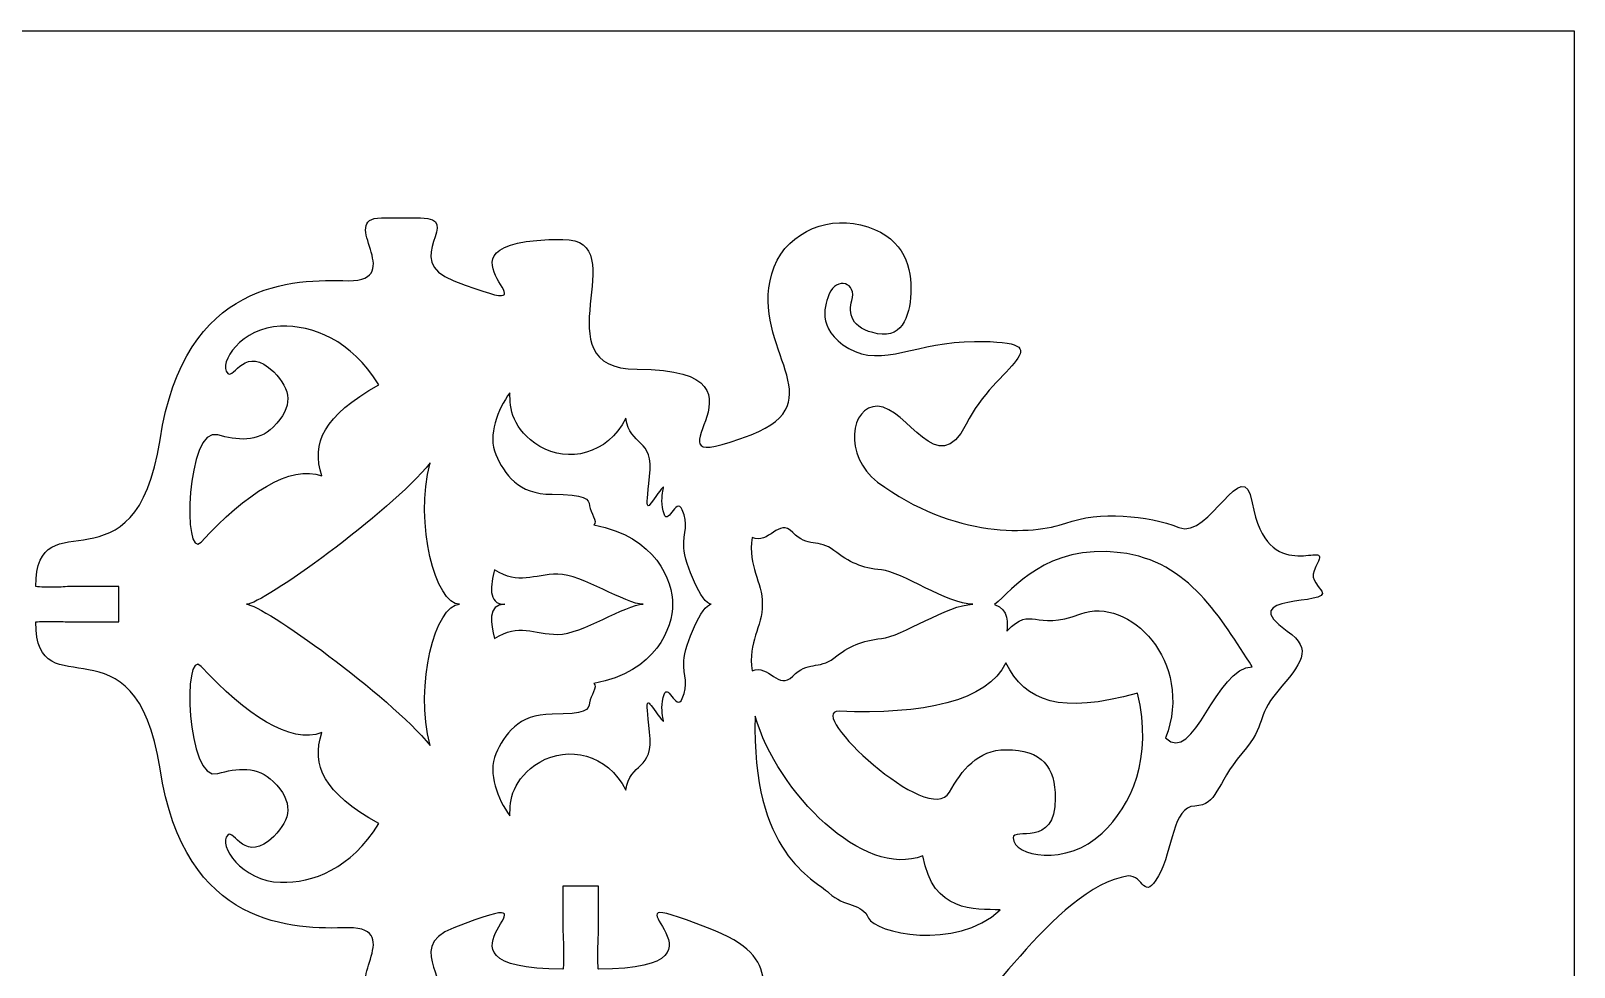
# Model space of a CAD drawing. Extents: x 0 to 800, y 0 to 450.
# Drawn here: x 669.9 to 800.2, y 371.2 to 450.3 of the extents above; entities that cross this region are included whole.
import ezdxf

# ---------------------------------------------------------------- set-up
doc = ezdxf.new("R2010")
doc.units = 0
doc.header["$MEASUREMENT"] = 0
doc.layers.add('DEFAULT', color=7, linetype='CONTINUOUS')

msp = doc.modelspace()

# ---------------------------------------------------------------- linework, layer by layer
at = {"layer": 'DEFAULT', "color": 7}
msp.add_lwpolyline([(800.25, 0.25), (0.25, 0.25), (0.25, 450.25), (800.25, 450.25)], close=True, dxfattribs=at)
at = {"layer": 'DEFAULT', "color": 1}
for points, knots in [([(702.78, 434.45), (701.68, 434.45), (700.58, 434.45), (699.48, 434.45), (695.68, 434.45), (701.72, 429.14), (696.67, 429.14), (692.09, 429.29), (682.85, 429.26), (680.77, 415.71), (678.68, 402.15), (670.28, 411.09), (670.28, 403.32), (670.28, 403.26), (671.06, 403.26), (672.03, 403.26), (672.61, 403.26), (672.81, 403.32), (673.78, 403.32), (674.94, 403.32), (676.11, 403.32), (677.28, 403.32), (677.28, 402.32), (677.28, 401.32), (677.28, 400.32), (676.11, 400.32), (674.94, 400.32), (673.78, 400.32), (672.81, 400.32), (672.61, 400.36), (672.03, 400.36), (671.06, 400.36), (670.28, 400.36), (670.28, 400.32), (670.28, 392.54), (678.68, 401.48), (680.77, 387.92), (682.85, 374.37), (692.09, 374.35), (696.67, 374.49), (701.72, 374.49), (695.68, 369.18), (699.48, 369.18), (700.58, 369.18), (701.68, 369.18), (702.78, 369.18), (706.58, 369.18), (700.97, 372.72), (705.59, 374.49), (716.61, 378.71), (701.28, 370.99), (714.81, 370.99), (714.87, 370.99), (714.87, 371.77), (714.87, 372.74), (714.87, 373.33), (714.81, 373.52), (714.81, 374.49), (714.81, 375.66), (714.81, 376.82), (714.81, 377.99), (715.81, 377.99), (716.82, 377.99), (717.82, 377.99), (717.82, 376.82), (717.82, 375.66), (717.82, 374.49), (717.82, 373.52), (717.77, 373.33), (717.77, 372.74), (717.77, 371.77), (717.77, 370.99), (717.82, 370.99), (731.35, 370.99), (716.03, 378.74), (727.03, 374.49), (734.17, 371.73), (730.67, 369.31), (732.45, 362.93), (733.36, 359.67), (736.86, 358.04), (739.95, 358.79), (743.44, 359.63), (744.23, 362.04), (744.21, 364.16), (744.19, 366.21), (743.67, 368.39), (741.39, 367.98), (739.11, 367.57), (738.91, 366.18), (739.22, 365.19), (739.69, 363.66), (737.93, 363.15), (737.32, 364.63), (737.02, 365.33), (736.1, 367.59), (738.96, 369.24), (741.82, 370.89), (744.82, 370.09), (748.27, 366.9), (749.21, 365.69), (756.34, 377.99), (762.56, 378.86), (763.89, 378.94), (763.89, 376.64), (765.13, 378.87), (766.38, 381.1), (766.29, 384.7), (768.21, 384.77), (770.12, 384.84), (769.94, 386.55), (772.18, 389.21), (774.41, 391.86), (773.25, 392.13), (775.21, 394.46), (777.17, 396.79), (778.26, 397.99), (776.01, 399.55), (771.36, 402.77), (779.85, 401.65), (778.92, 402.93), (778.06, 404.1), (777.95, 404.07), (778.64, 405.46), (779.53, 407.29), (774.31, 403.22), (773.05, 410.39), (772.28, 414.74), (769.47, 407.24), (766.86, 408.3), (764.25, 409.35), (760.09, 409.68), (757.3, 408.67), (754.51, 407.66), (747.82, 407.34), (741.4, 412.14), (738.45, 414.35), (739.13, 418.61), (741.4, 418.54), (743.92, 418.46), (746.5, 412.14), (748.89, 417.04), (751.31, 422.01), (757.5, 424.02), (749.6, 424.02), (744.74, 424.02), (741.82, 421.77), (738.96, 423.42), (736.1, 425.06), (737.02, 427.32), (737.32, 428.03), (737.93, 429.5), (739.69, 428.99), (739.22, 427.46), (738.91, 426.47), (739.11, 425.08), (741.39, 424.67), (743.67, 424.27), (744.19, 426.45), (744.21, 428.49), (744.23, 430.61), (743.44, 433.02), (739.95, 433.87), (736.86, 434.61), (733.36, 432.99), (732.45, 429.73), (730.67, 423.35), (737.87, 418.9), (730.73, 416.14), (719.72, 411.9), (734.62, 421.67), (721.08, 421.67), (712.64, 421.67), (721.06, 432.64), (714.81, 432.64), (701.28, 432.64), (716.61, 424.93), (705.59, 429.14), (700.97, 430.91), (706.58, 434.45), (702.78, 434.45)], [1, 1, 1, 1, 10.35, 10.35, 10.35, 11.35, 11.35, 11.35, 12.35, 12.35, 12.35, 13.35, 13.35, 13.35, 14.35, 14.35, 14.35, 15.35, 15.35, 15.35, 25.28, 25.28, 25.28, 33.79, 33.79, 33.79, 43.72, 43.72, 43.72, 44.72, 44.72, 44.72, 45.72, 45.72, 45.72, 46.72, 46.72, 46.72, 47.72, 47.72, 47.72, 48.72, 48.72, 48.72, 58.07, 58.07, 58.07, 59.07, 59.07, 59.07, 60.07, 60.07, 60.07, 61.07, 61.07, 61.07, 62.07, 62.07, 62.07, 72, 72, 72, 80.51, 80.51, 80.51, 90.44, 90.44, 90.44, 91.44, 91.44, 91.44, 92.44, 92.44, 92.44, 93.44, 93.44, 93.44, 94.44, 94.44, 94.44, 95.44, 95.44, 95.44, 96.44, 96.44, 96.44, 97.44, 97.44, 97.44, 98.44, 98.44, 98.44, 99.44, 99.44, 99.44, 100.44, 100.44, 100.44, 101.44, 101.44, 101.44, 102.44, 102.44, 102.44, 103.44, 103.44, 103.44, 104.44, 104.44, 104.44, 105.44, 105.44, 105.44, 106.44, 106.44, 106.44, 107.44, 107.44, 107.44, 108.44, 108.44, 108.44, 109.44, 109.44, 109.44, 110.44, 110.44, 110.44, 111.44, 111.44, 111.44, 112.44, 112.44, 112.44, 113.44, 113.44, 113.44, 114.44, 114.44, 114.44, 115.44, 115.44, 115.44, 116.44, 116.44, 116.44, 117.44, 117.44, 117.44, 118.44, 118.44, 118.44, 119.44, 119.44, 119.44, 120.44, 120.44, 120.44, 121.44, 121.44, 121.44, 122.44, 122.44, 122.44, 123.44, 123.44, 123.44, 124.44, 124.44, 124.44, 125.44, 125.44, 125.44, 126.44, 126.44, 126.44, 127.44, 127.44, 127.44, 128.44, 128.44, 128.44, 128.44]), ([(690.96, 425.31), (693.66, 425.38), (696.92, 424.17), (699.25, 420.35), (694.57, 417.7), (693.54, 415.46), (694.45, 412.66), (691.77, 413.65), (688.03, 411.17), (684.25, 407.07), (682.65, 405.34), (682.98, 416.92), (685.66, 416.13), (687.24, 415.65), (689.03, 415.47), (690.34, 416.78), (692.07, 418.52), (691.86, 419.95), (690.38, 421.44), (687.98, 423.83), (687.03, 420.78), (686.5, 421.32), (685.64, 422.18), (687.66, 425.21), (690.96, 425.31)], [1, 1, 1, 1, 2, 2, 2, 3, 3, 3, 4, 4, 4, 5, 5, 5, 6, 6, 6, 7, 7, 7, 8, 8, 8, 9, 9, 9, 9]), ([(725.04, 406.58), (725.11, 405.22), (726.55, 401.81), (727.34, 401.81), (726.55, 401.81), (725.11, 398.41), (725.04, 397.04), (724.97, 395.68), (725.47, 395.07), (724.9, 393.84), (724.32, 392.62), (723.65, 395.55), (723.28, 393.93), (722.9, 392.31), (723.82, 391.18), (722.84, 392.48), (721.86, 393.77), (721.77, 394.36), (722.14, 391.02), (722.52, 387.67), (720.47, 388.54), (720.12, 386.11), (718.58, 389.21), (715.24, 389.88), (712.87, 388.48), (710.49, 387.08), (710.33, 385.23), (710.33, 383.95), (709.29, 385.36), (708.44, 387.54), (709.14, 389.17), (709.85, 390.8), (711.03, 392.53), (713.89, 392.53), (716.75, 392.53), (717.02, 392.91), (717.07, 393.5), (717.13, 394.09), (717.79, 394.84), (717.43, 395.12), (722.71, 396.09), (724.08, 399.86), (724.08, 401.81), (724.08, 403.77), (722.71, 407.54), (717.43, 408.51), (717.79, 408.79), (717.13, 409.54), (717.07, 410.13), (717.02, 410.72), (716.75, 411.1), (713.89, 411.1), (711.03, 411.1), (709.85, 412.82), (709.14, 414.46), (708.44, 416.09), (709.29, 418.27), (710.33, 419.68), (710.33, 418.4), (710.49, 416.55), (712.87, 415.15), (715.24, 413.75), (718.58, 414.43), (720.12, 417.52), (720.47, 415.09), (722.52, 415.95), (722.14, 412.61), (721.77, 409.27), (721.86, 409.86), (722.84, 411.16), (723.82, 412.45), (722.9, 411.31), (723.28, 409.7), (723.66, 408.08), (724.32, 411.01), (724.9, 409.79), (725.47, 408.57), (724.97, 407.95), (725.04, 406.58)], [1, 1, 1, 1, 2, 2, 2, 3, 3, 3, 4, 4, 4, 5, 5, 5, 6, 6, 6, 7, 7, 7, 8, 8, 8, 9, 9, 9, 10, 10, 10, 11, 11, 11, 12, 12, 12, 13, 13, 13, 14, 14, 14, 15, 15, 15, 16, 16, 16, 17, 17, 17, 18, 18, 18, 19, 19, 19, 20, 20, 20, 21, 21, 21, 22, 22, 22, 23, 23, 23, 24, 24, 24, 25, 25, 25, 26, 26, 26, 27, 27, 27, 27]), ([(703.59, 413.75), (702.24, 408.62), (704.08, 401.81), (706.07, 401.81), (704.08, 401.81), (702.24, 395.01), (703.59, 389.88), (700.13, 394.14), (689.44, 401.81), (688.07, 401.81), (689.44, 401.81), (700.13, 409.49), (703.59, 413.75)], [1, 1, 1, 1, 2, 2, 2, 3, 3, 3, 4, 4, 4, 5, 5, 5, 5]), ([(737.71, 406.36), (738.99, 405.36), (740.07, 404.86), (741.72, 404.72), (743.38, 404.57), (747.38, 401.81), (749.44, 401.81), (747.38, 401.81), (743.38, 399.06), (741.72, 398.91), (740.07, 398.77), (738.99, 398.27), (737.71, 397.27), (736.43, 396.28), (735.47, 397.04), (734.24, 395.75), (733.01, 394.45), (732.23, 396.83), (730.79, 396.18), (730.43, 398.69), (731.66, 399.85), (731.66, 401.81), (731.66, 403.78), (730.43, 404.94), (730.79, 407.45), (732.23, 406.8), (733.01, 409.17), (734.24, 407.88), (735.47, 406.58), (736.43, 407.35), (737.71, 406.36)], [1, 1, 1, 1, 2, 2, 2, 3, 3, 3, 4, 4, 4, 5, 5, 5, 6, 6, 6, 7, 7, 7, 8, 8, 8, 9, 9, 9, 10, 10, 10, 11, 11, 11, 11]), ([(765.73, 390.52), (768.19, 397), (762.6, 402.54), (758.56, 401), (754.53, 399.46), (754.51, 401.81), (752.33, 399.55), (752.33, 400.08), (752.57, 401.42), (751.28, 401.78), (752.83, 403.04), (755.61, 406.93), (761.91, 406.17), (767.77, 405.47), (770.39, 400.59), (773.06, 396.53), (770.01, 396.54), (768.07, 388.14), (765.73, 390.52)], [1, 1, 1, 1, 2, 2, 2, 3, 3, 3, 4, 4, 4, 5, 5, 5, 6, 6, 6, 7, 7, 7, 7]), ([(709.04, 398.91), (708.71, 400.14), (708.42, 401.81), (709.9, 401.81), (708.42, 401.81), (708.71, 403.5), (709.04, 404.72), (711.11, 403.37), (712.33, 404.36), (714.38, 404.36), (716.43, 404.36), (720.09, 401.81), (721.6, 401.81), (720.09, 401.81), (716.43, 399.27), (714.38, 399.27), (712.33, 399.27), (711.11, 400.26), (709.04, 398.91)], [1, 1, 1, 1, 2, 2, 2, 3, 3, 3, 4, 4, 4, 5, 5, 5, 6, 6, 6, 7, 7, 7, 7]), ([(684.25, 396.57), (688.03, 392.47), (691.77, 389.98), (694.45, 390.97), (693.54, 388.18), (694.57, 385.94), (699.25, 383.28), (696.92, 379.46), (693.66, 378.25), (690.96, 378.33), (687.66, 378.41), (685.64, 381.45), (686.5, 382.32), (687.03, 382.85), (687.98, 379.8), (690.38, 382.2), (691.86, 383.68), (692.07, 385.11), (690.34, 386.85), (689.03, 388.16), (687.24, 387.98), (685.66, 387.51), (682.98, 386.71), (682.65, 398.29), (684.25, 396.57)], [1, 1, 1, 1, 2, 2, 2, 3, 3, 3, 4, 4, 4, 5, 5, 5, 6, 6, 6, 7, 7, 7, 8, 8, 8, 9, 9, 9, 9]), ([(752.85, 382.07), (752.85, 383.02), (756.41, 381.15), (756.41, 385.42), (756.41, 388.07), (755.33, 389.53), (752.23, 389.53), (749.89, 389.53), (748.47, 387.78), (747.47, 385.94), (745.79, 382.85), (735.17, 392.88), (738.14, 392.77), (745.17, 392.48), (750.71, 393.6), (752.23, 396.87), (753.9, 393.57), (756.82, 392.49), (763.36, 394.3), (764.68, 388.82), (762.85, 384.82), (760.37, 382.48), (757.36, 379.62), (752.85, 380.53), (752.85, 382.07)], [1, 1, 1, 1, 2, 2, 2, 3, 3, 3, 4, 4, 4, 5, 5, 5, 6, 6, 6, 7, 7, 7, 8, 8, 8, 9, 9, 9, 9]), ([(731.05, 392.36), (732.94, 385.9), (740.2, 378.58), (745.23, 380.56), (746.07, 375.71), (749.62, 376.09), (751.76, 375.99), (747.95, 372.49), (741.13, 374.07), (740.64, 375.31), (740.13, 376.57), (738.56, 376.23), (737.29, 377.43), (736.03, 378.64), (730.73, 380.65), (731.05, 392.36)], [1, 1, 1, 1, 2, 2, 2, 3, 3, 3, 4, 4, 4, 5, 5, 5, 6, 6, 6, 6])]:
    msp.add_open_spline(points, degree=3, knots=knots, dxfattribs=at)

doc.saveas('drawing.dxf')
